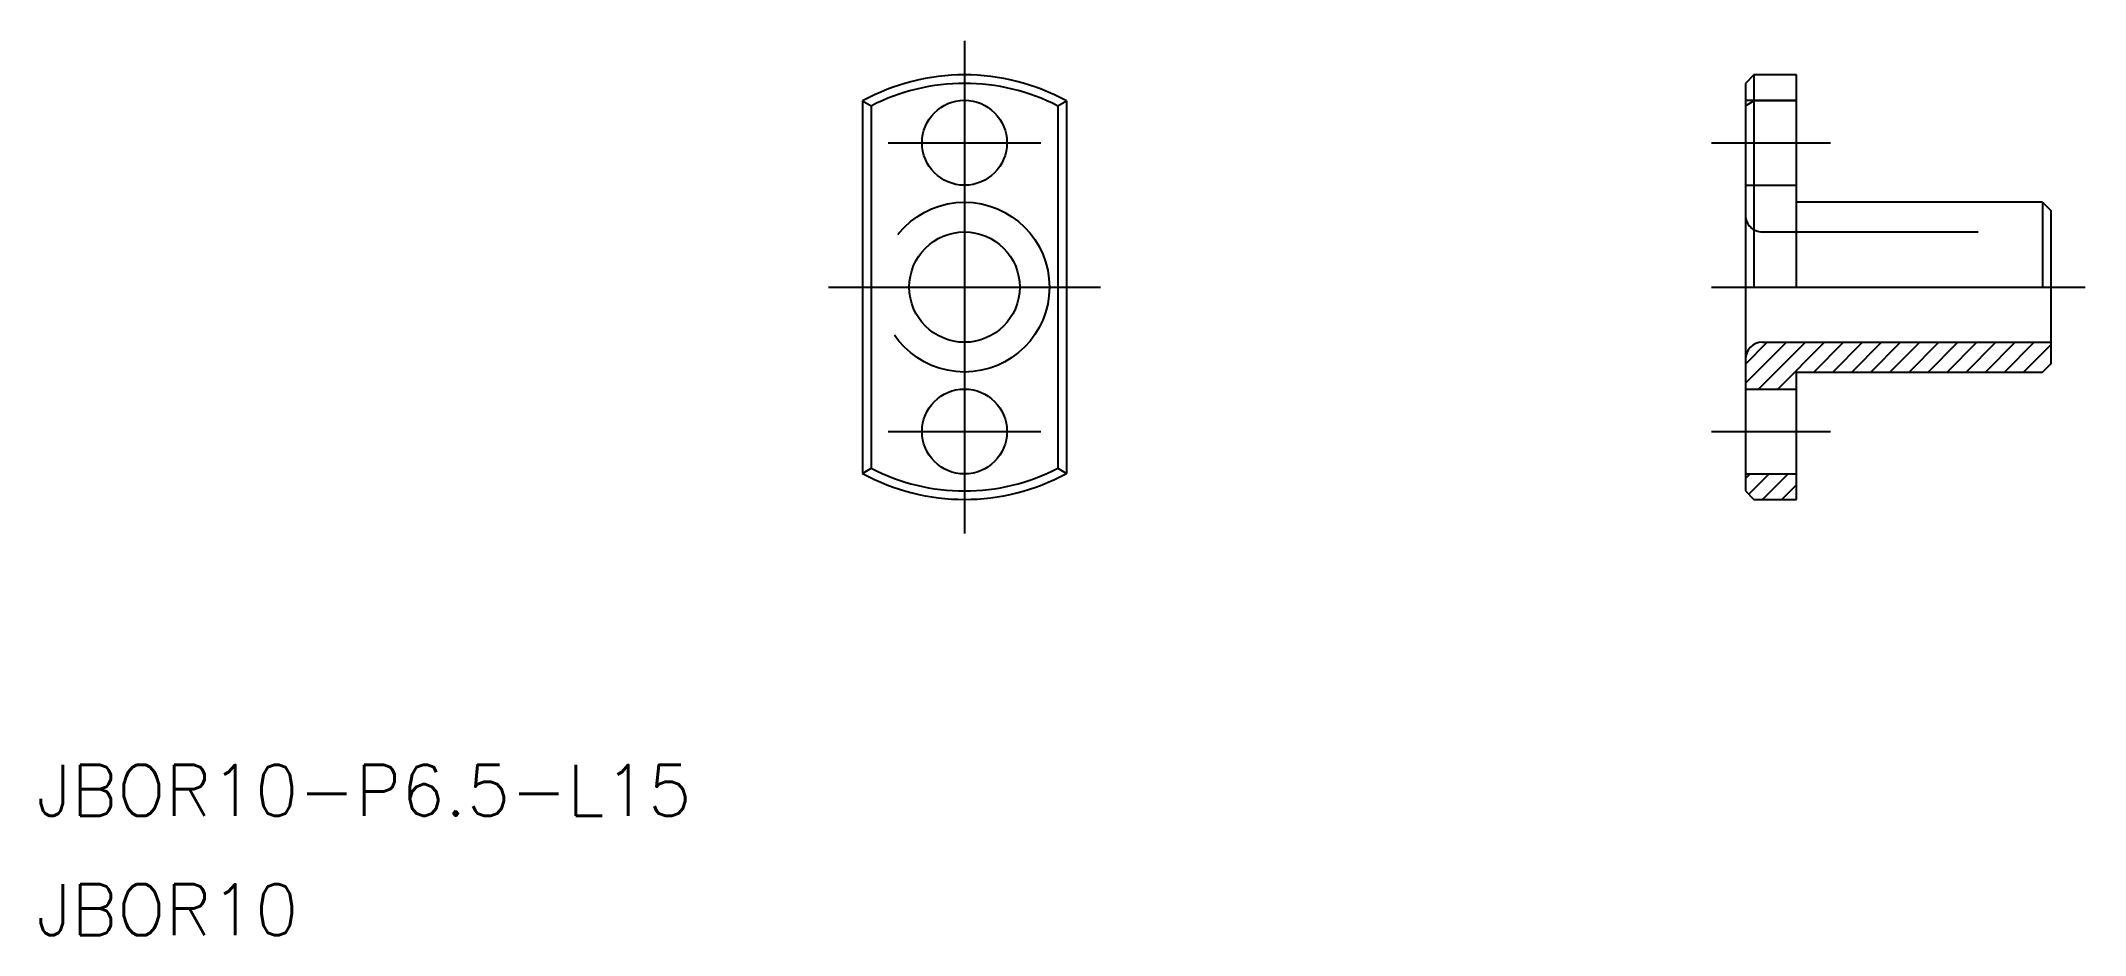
# Model space of a CAD drawing. Extents: x -54 to 66, y -38 to 15.
import ezdxf

# ---------------------------------------------------------------- set-up
doc = ezdxf.new("R2010")
doc.units = 0
doc.linetypes.add('CENTER', pattern=[50.8, 31.75, -6.35, 6.35, -6.35])
doc.linetypes.add('DASHED', pattern=[19.05, 12.7, -6.35])
doc.layers.get('0').update_dxf_attribs({"linetype": 'CONTINUOUS'})
doc.layers.add('CENTER', color=1, linetype='CENTER')
doc.styles.get("Standard").update_dxf_attribs({"font": 'txt.shx', "height": 3, "bigfont": 'bigfont.shx'})

msp = doc.modelspace()

# ---------------------------------------------------------------- linework, layer by layer
at = {"color": 7, "linetype": 'CONTINUOUS'}
for p, q in [((46.48, 12.5), (45.98, 12)), ((46.48, 12.5), (46.48, 0)), ((48.98, 12.5), (46.48, 12.5)), ((48.98, 0), (48.98, 12.5)), ((-6, 10.97), (-6, -10.97)), ((-6, 10.97), (-5.5, 10.67)), ((5.5, 10.67), (6, 10.97)), ((6, 10.97), (6, -10.97)), ((45.98, 12), (45.98, -12)), ((45.98, 10.67), (46.48, 10.97)), ((48.98, 10.97), (46.48, 10.97)), ((-5.5, 10.67), (-5.5, -10.67)), ((5.5, 10.67), (5.5, -10.67)), ((63.48, 5), (48.98, 5)), ((63.48, 5), (63.48, 0)), ((63.48, 5), (63.98, 4.5)), ((63.98, -4.5), (63.98, 4.5)), ((46.98, -3.25), (63.98, -3.25)), ((63.98, -4.5), (63.48, -5)), ((45.98, -6), (48.98, -6)), ((48.98, -5), (63.48, -5)), ((48.98, -12.5), (48.98, -5)), ((-6, -10.97), (-5.5, -10.67)), ((5.5, -10.67), (6, -10.97)), ((45.98, -11), (48.98, -11)), ((45.98, -12), (46.48, -12.5)), ((46.48, -12.5), (48.98, -12.5))]:
    msp.add_line(p, q, dxfattribs=at)
at = {"color": 3, "linetype": 'DASHED'}
for p, q in [((45.98, 11), (48.98, 11)), ((45.98, 6), (48.98, 6)), ((46.98, 3.25), (63.98, 3.25))]:
    msp.add_line(p, q, dxfattribs=at)
at = {"color": 3, "linetype": 'CONTINUOUS'}
for p, q in [((45.98, -4.53), (47.26, -3.25)), ((45.98, -5.66), (48.39, -3.25)), ((46.76, -6), (49.51, -3.25)), ((47.88, -6), (50.63, -3.25)), ((50, -5), (51.75, -3.25)), ((51.13, -5), (52.88, -3.25)), ((52.25, -5), (54, -3.25)), ((53.37, -5), (55.12, -3.25)), ((54.49, -5), (56.24, -3.25)), ((55.62, -5), (57.37, -3.25)), ((56.74, -5), (58.49, -3.25)), ((57.86, -5), (59.61, -3.25)), ((58.98, -5), (60.73, -3.25)), ((60.11, -5), (61.86, -3.25)), ((61.23, -5), (62.98, -3.25)), ((62.35, -5), (63.98, -3.37)), ((63.47, -5), (63.98, -4.49)), ((45.98, -11.27), (46.25, -11)), ((46.18, -12.2), (47.37, -11)), ((46.99, -12.5), (48.49, -11)), ((48.12, -12.5), (48.98, -11.64))]:
    msp.add_line(p, q, dxfattribs=at)
at = {"color": 7, "linetype": 'CONTINUOUS'}
for centre, radius in [((0, 8.5), 2.5), ((0, 0), 3.25), ((0, -8.5), 2.5)]:
    msp.add_circle(centre, radius, dxfattribs=at)
at = {"color": 3, "linetype": 'DASHED'}
msp.add_circle((0, 0), 5, dxfattribs=at)
at = {"color": 7, "linetype": 'CONTINUOUS'}
for centre, radius, start, end in [((0, 0), 12.5, 61.3146, 118.6854), ((0, 0), 12, 62.7204, 117.2796), ((46.98, -4.25), 1, 90, 180), ((0, 0), 12, 242.7204, 297.2796), ((0, 0), 12.5, 241.3146, 298.6854)]:
    msp.add_arc(centre, radius, start, end, dxfattribs=at)
at = {"color": 3, "linetype": 'DASHED'}
msp.add_arc((46.98, 4.25), 1, 180, 270, dxfattribs=at)
at = {"layer": 'CENTER', "color": 1, "linetype": 'CENTER'}
for p, q in [((0, 14.5), (0, -14.5)), ((-4.5, 8.5), (4.5, 8.5)), ((43.98, 8.5), (50.98, 8.5)), ((-8, 0), (8, 0)), ((43.98, 0), (65.98, 0)), ((-4.5, -8.5), (4.5, -8.5)), ((43.98, -8.5), (50.98, -8.5))]:
    msp.add_line(p, q, dxfattribs=at)

# ---------------------------------------------------------------- texts
at = {"color": 7, "linetype": 'CONTINUOUS'}
for s, p in [('JBOR10-P6.5-L15', (-54.64, -31.13)), ('JBOR10', (-54.64, -38.16))]:
    msp.add_text(s, height=3, dxfattribs=at).set_placement(p)

doc.saveas('drawing.dxf')
